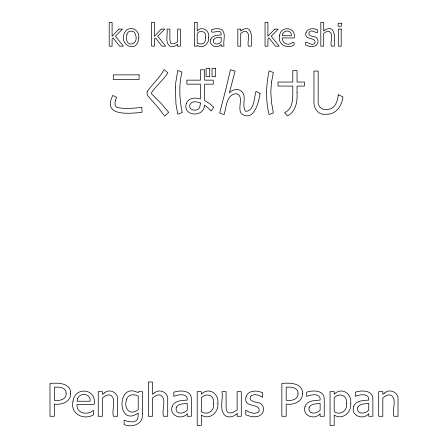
<?xml version="1.0" encoding="UTF-8"?>
<svg xmlns="http://www.w3.org/2000/svg" width="448" height="448" viewBox="0 0 448 448"><rect width="100%" height="100%" fill="white"/><g stroke="black" fill="none" stroke-linecap="round" stroke-linejoin="round"><path stroke-width="0.67" d="M175.314 87.948L175.974 104.104L177.772 114.201L182.213 112.51C179.486 99.215 178.651 85.378 182 72.117L177.772 70.426L175.762 82.583L175.314 87.948M297.041 92.63C297.506 101.186 296.066 111.591 287.521 115.892L284.564 112.717C294.61 108.041 292.494 95.077 292.807 86.072L278.006 86.072L278.006 82.057L292.807 82.057L292.807 70.426L297.041 70.426L297.041 82.057L304.438 82.057L304.438 86.072L297.041 86.072L297.041 92.63M205.694 37.582L205.38 40.488L204.439 42.498A4.015 4.015 0 0 1 202.031 43.96L199.142 43.837L197.215 43.081L197.215 33.303C200.659 29.361 207.071 32.015 205.694 37.582M142.363 413.487C143.954 423.847 132.261 428.193 124.085 424.542L124.085 420.224L127.389 421.26L131.617 421.898L133.386 421.775L136.052 420.79L136.948 419.983L137.939 417.889L138.225 413.022C116.939 428.176 116.234 380.951 138.225 392.734L138.466 391.675L142.363 391.675L142.363 413.487M217.834 403.329C219.078 412.132 209.479 420.694 201.331 415.05L201.331 425.359L197.193 425.359L197.193 391.675L201.331 391.675L201.331 394.257C208.617 386.551 219.257 393.686 217.834 403.329M350.706 403.329C351.949 412.132 342.35 420.694 334.202 415.05L334.202 425.359L330.064 425.359L330.064 391.675L334.202 391.675L334.202 394.257C341.488 386.551 352.128 393.686 350.706 403.329M138.83 37.643C137.553 55.25 116.189 43.971 125.686 30.996A6.798 6.798 0 0 1 129.59 28.778C134.893 27.429 139.406 32.525 138.83 37.643M208.656 37.352C209.552 43.467 202.726 49.381 197.215 45.371L197.036 46.166L194.348 46.166L194.348 22.4L197.215 22.4L197.215 30.89C201.998 25.463 209.994 30.789 208.656 37.352M73.018 401.268C69.927 413.857 83.614 420.683 93.615 414.786L93.374 410.267C87.886 415.705 76.02 413.498 77.034 404.41L94.08 404.41C97.322 388.545 74.816 386.058 73.018 401.268M279.58 35.756C277.256 44.184 287.19 49.398 293.86 45.125C295.518 38.158 289.89 46.043 286.748 43.96C283.853 43.613 282.184 40.656 282.363 37.934L294.185 37.934C296.722 27.093 280.521 25.228 279.58 35.756M271.555 81.95L270.816 91.571L271.454 101.987L273.353 112.93L269.125 114.621C265.485 100.296 266.006 85.215 269.125 70.846L273.353 72.542L271.555 81.95M70.689 393.372C70.974 401.845 61.449 405.283 54.342 404.057L54.342 416.282L49.98 416.282L49.98 383.482C57.45 382.682 70.846 382.682 70.689 393.372M302.551 393.372C302.837 401.845 293.311 405.283 286.205 404.057L286.205 416.282L281.842 416.282L281.842 383.482C289.313 382.682 302.708 382.682 302.551 393.372M246.03 397.006C242.939 408.559 261.19 402.466 258.989 411.482L257.88 412.558L254.089 413.375L249.133 412.143L245.762 410.161L245.762 414.809L251.546 416.713L256.234 416.735A9.391 9.391 0 0 0 261.094 414.63C265.345 411.242 263.81 403.318 258.076 402.601C254.923 401.979 248.556 401.302 250.454 396.525L251.513 395.444L254.974 394.587L258.905 395.31L262.657 397.292L262.657 392.868C257.376 390.102 247.901 389.95 246.03 397.006M305.99 32.799C303.643 40.566 316.394 36.63 314.978 42.834C311.931 48.031 303.75 37.486 305.805 45.142L309.814 46.463L313.068 46.474A6.513 6.513 0 0 0 316.434 45.018C319.379 42.666 318.315 37.178 314.345 36.68C312.155 36.249 307.742 35.778 309.058 32.463C311.64 27.457 319.402 37.072 317.52 29.932C313.858 28.011 307.283 27.905 305.99 32.799M126.857 34.754C123.833 49.459 141.221 45.248 134.663 32.715A3.858 3.858 0 0 0 132.278 31.209L130.166 31.209A3.886 3.886 0 0 0 127.764 32.715L126.857 34.754M213.562 403.794C214.883 410.827 207.172 415.772 201.331 411.678L201.331 397.734C206.758 392.078 215.001 395.612 213.562 403.794M346.433 403.794C347.754 410.827 340.043 415.772 334.202 411.678L334.202 397.734C339.629 392.078 347.872 395.612 346.433 403.794M210.633 39.575C208.684 45.892 217.398 49.084 221.166 44.346L221.166 46.166L224.022 46.166C222.874 41.082 226.246 34.166 222.174 29.96C219.128 27.978 215.163 28.739 211.831 29.473C209.255 36.579 221.9 26.482 221.166 34.938C217.493 35.246 211.91 35.168 210.633 39.575M172.066 406.778C169.26 415.89 181.821 420.493 187.258 413.661L187.258 416.282L191.374 416.282L191.374 399.454C191.94 390.124 180.135 389.967 173.796 392.207L173.796 396.413C177.895 394.514 188.059 392.756 187.258 400.092C181.961 400.534 173.908 400.417 172.066 406.778M304.937 406.778C302.131 415.89 314.692 420.493 320.13 413.661L320.13 416.282L324.246 416.282L324.246 399.454C324.811 390.124 313.006 389.967 306.673 392.207L306.673 396.413C310.766 394.514 320.93 392.756 320.13 400.092C314.832 400.534 306.779 400.417 304.937 406.778M353.55 406.778C350.745 415.89 363.311 420.493 368.743 413.661L368.743 416.282L372.865 416.282L372.865 399.454C373.43 390.124 361.62 389.967 355.286 392.207L355.286 396.413C359.386 394.514 369.544 392.756 368.743 400.092C363.446 400.534 355.393 400.417 353.55 406.778M126.448 399.846C123.598 408.906 130.273 416.097 138.225 409.606L138.225 396.105C134.142 393.54 127.478 394.442 126.448 399.846M200.402 102.99L199.987 106.137L198.974 108.382L197.344 109.732C194.802 110.561 191.531 110.314 189.986 107.856L189.616 106.165L189.986 104.418C192.074 100.604 197.098 101.618 200.402 102.99M115.388 100.402C114.929 102.715 114.335 106.266 117.079 107.43C125.11 109.306 133.666 108.147 141.82 107.43L142.033 112.297C129.97 113.551 101.735 116.922 112.851 95.379L116.659 97.49L115.388 100.402M66.147 393.484C66.511 399.885 59.17 400.988 54.342 400.333L54.342 387.229C58.895 386.758 66.483 387.246 66.147 393.484M213.595 39.878L213.612 42.319L214.228 43.249C216.446 44.817 219.374 43.646 221.166 41.966L221.166 37.229C218.613 37.66 215.023 37.206 213.595 39.878M176.338 407.215L176.07 408.878L176.366 410.738L177.257 412.076C180.454 414.344 184.677 412.647 187.258 410.222L187.258 403.396C183.579 404.012 178.399 403.357 176.338 407.215M298.015 393.484C298.374 399.885 291.032 400.988 286.205 400.333L286.205 387.229C290.763 386.758 298.351 387.246 298.015 393.484M309.21 407.215L308.941 408.878L309.238 410.738L310.128 412.076C313.326 414.344 317.548 412.647 320.13 410.222L320.13 403.396C316.45 404.012 311.27 403.357 309.21 407.215M357.823 407.215L357.554 408.878L357.851 410.738L358.742 412.076C361.939 414.344 366.167 412.647 368.743 410.222L368.743 403.396C365.07 404.012 359.89 403.357 357.823 407.215M186.284 103.572C182.246 116.614 204.652 117.723 204.417 105.106L208.012 107.856L211.182 111.026L213.724 107.218L209.227 103.309L204.63 100.453L204.63 84.168L213.298 84.168L213.298 80.153L204.63 80.153L204.63 69.793L200.402 69.793L200.402 80.153L186.866 80.153L186.866 84.168L200.402 84.168L200.402 98.974C195.384 97.306 188.272 97.698 186.284 103.572M147.095 91.795L147.134 94.282L147.851 95.855L158.424 107.906L164.662 116.099L168.678 112.297L161.28 103.628L151.654 93.951L151.34 93.05C155.831 85.714 163.369 80.293 167.832 72.75L164.024 69.58C159.729 77.991 152.247 84.095 147.095 91.795M260.03 93.475C258.899 101.92 254.083 122.041 241.634 113.988C236.634 108.438 244.922 95.525 236.135 93.688C226.055 94.483 226.503 107.503 224.084 114.621L219.643 112.93L225.725 89.774L230.429 69.793L235.077 71.058L229.37 92.842C232.282 89.628 237.586 88.166 241.237 91.006C247.548 96.085 241.052 105.661 245.655 111.345C254.626 110.908 253.994 97.569 256.015 91.358L260.03 93.475M338.274 94.746C337.714 100.705 335.194 109.088 327.914 109.334C321.664 110.505 317.33 106.568 318.186 100.24L318.186 71.058L313.958 71.058L313.958 100.24C313.107 107.587 317.962 115.668 326.222 114.201C335.871 114.834 342.182 105.588 342.927 96.858L338.274 94.746M77.65 398.496L77.034 401.24L90.048 401.24C91.246 393.669 80.002 391.944 77.65 398.496M282.789 33.83L282.363 35.734L291.39 35.734C292.219 30.486 284.424 29.288 282.789 33.83M118.838 29.103L112.09 36.316L112.09 22.4L109.217 22.4L109.217 46.166L112.09 46.166L112.09 39.032L113.215 37.934L119.588 46.166L123.357 46.166L115.399 36.238L122.41 29.103L118.838 29.103M161.174 29.103L154.426 36.316L154.426 22.4L151.553 22.4L151.553 46.166L154.426 46.166L154.426 39.032L155.551 37.934L161.924 46.166L165.693 46.166L157.735 36.238L164.746 29.103L161.174 29.103M274.663 29.103L267.915 36.316L267.915 22.4L265.042 22.4L265.042 46.166L267.915 46.166L267.915 39.032L269.046 37.934L275.414 46.166L279.182 46.166L271.23 36.238L278.236 29.103L274.663 29.103M241.976 29.988L240.699 30.996L240.699 29.103L237.826 29.103L237.826 46.166L240.699 46.166L240.699 33.426L242.922 31.937A4.894 4.894 0 0 1 246.098 31.444C251.003 33.942 246.898 42.073 248.366 46.166L251.238 46.166C251.804 40.152 253.198 23.677 241.976 29.988M324.962 29.988L323.691 30.996L323.691 22.4L320.818 22.4L320.818 46.166L323.691 46.166L323.691 33.426L325.909 31.937A4.894 4.894 0 0 1 329.09 31.444C333.995 33.942 329.89 42.073 331.358 46.166L334.225 46.166C334.796 40.152 336.19 23.677 324.962 29.988M104.244 392.952L102.407 394.408L102.407 391.675L98.263 391.675L98.263 416.282L102.407 416.282L102.407 397.914L105.61 395.763A7.062 7.062 0 0 1 110.191 395.052C117.331 398.238 111.177 410.9 113.467 416.282L117.606 416.282L117.606 400.31C118.86 392.907 109.827 388.024 104.244 392.952M154.336 392.952L152.499 394.408L152.499 382.01L148.355 382.01L148.355 416.282L152.499 416.282L152.499 397.914L155.702 395.763A7.062 7.062 0 0 1 160.283 395.052C167.423 398.238 161.269 410.9 163.554 416.282L167.698 416.282L167.698 400.31C168.952 392.907 159.919 388.024 154.336 392.952M384.658 392.952L382.822 394.408L382.822 391.675L378.678 391.675L378.678 416.282L382.822 416.282L382.822 397.914L386.025 395.763A7.062 7.062 0 0 1 390.606 395.052C397.746 398.238 391.591 410.9 393.876 416.282L398.02 416.282L398.02 400.31C399.269 392.907 390.236 388.024 384.658 392.952M177.548 44.268C175.459 46.368 172.01 47.494 169.344 45.797C164.741 41.681 168.09 34.311 167.009 29.103L169.882 29.103L169.882 38.819L170.43 42.638A2.206 2.206 0 0 0 172.116 43.826L174.205 43.753L177.548 41.843L177.548 29.103L180.415 29.103L180.415 46.166L177.548 46.166L177.548 44.268M237.149 413.549C234.136 416.578 229.163 418.202 225.327 415.755C218.68 409.814 223.507 399.185 221.95 391.675L226.094 391.675L226.094 405.686L226.234 408.934L226.884 411.191A3.186 3.186 0 0 0 229.32 412.91L232.333 412.81L237.149 410.049L237.149 391.675L241.293 391.675L241.293 416.282L237.149 416.282L237.149 413.549M341.393 23.268L338.122 23.268L338.122 26.247L341.393 26.247L341.393 23.268M341.191 29.103L338.318 29.103L338.318 46.166L341.191 46.166L341.191 29.103M209.703 68.309L206.108 68.309L206.108 76.558L209.703 76.558L209.703 68.309M215.622 68.309L212.027 68.309L212.027 76.558L215.622 76.558L215.622 68.309M139.076 74.866L113.277 74.866L113.277 79.52L139.076 79.52L139.076 74.866"/></g></svg>
